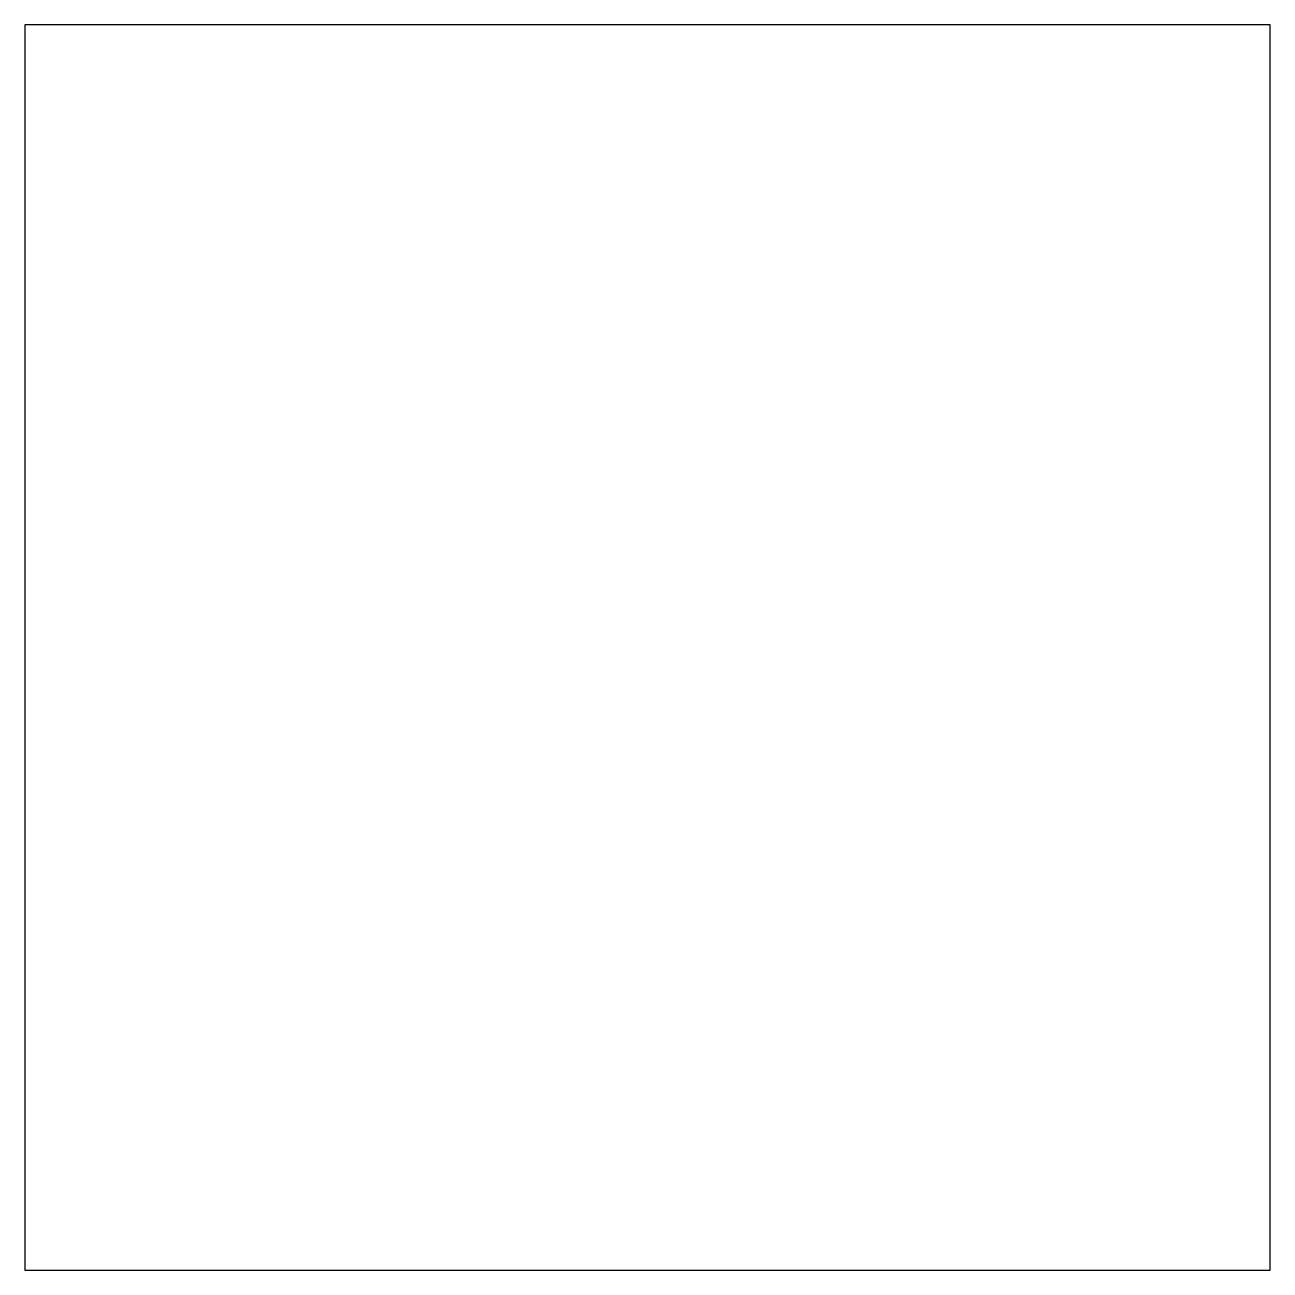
# Model space of a CAD drawing. Header units: millimetres. Extents: x 0 to 180, y 0 to 180.
import ezdxf

# ---------------------------------------------------------------- set-up
doc = ezdxf.new("R2010")
doc.units = ezdxf.units.MM
doc.layers.add('Helpers', color=2, linetype='CONTINUOUS', lineweight=25, true_color=0xffff00)

msp = doc.modelspace()

# ---------------------------------------------------------------- linework, layer by layer
at = {"layer": 'Helpers'}
for p, q in [((180, 180), (0, 180)), ((0, 180), (0, 0)), ((180, 0), (180, 180)), ((0, 0), (180, 0))]:
    msp.add_line(p, q, dxfattribs=at)

doc.saveas('drawing.dxf')
